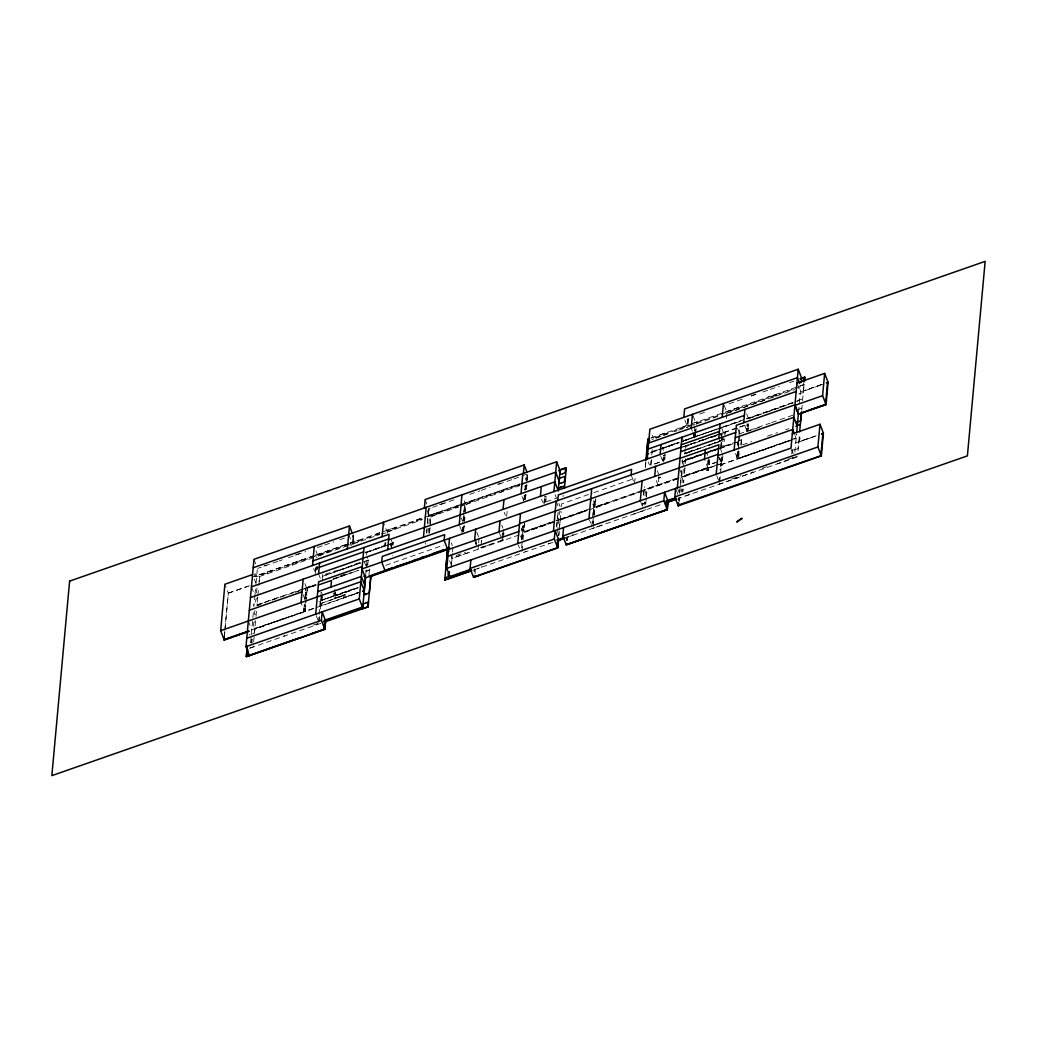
<?xml version="1.0" encoding="UTF-8"?>
<svg xmlns="http://www.w3.org/2000/svg" width="1037" height="1037" viewBox="0 0 1037 1037"><rect width="100%" height="100%" fill="white"/><g stroke="black" fill="none" stroke-linecap="round" stroke-linejoin="round"><path stroke-width="0.75" stroke-dasharray="5 3.75" d="M367.733 565.269L367.759 564.258L366.67 565.204M461.945 533.381L462.619 526.044C461.608 528.701 464.978 527.133 464.174 525.24M252.691 634.022L254.182 632.842M544.671 496.451L546.123 496.451L544.581 497.047M688.775 418.455L688.114 425.066L689.566 424.548M525.422 499.16L524.242 499.03M686.857 446.986L686.961 445.806M776.22 395.499L776.337 394.267L768.041 397.145M502.128 539.123L502.077 539.668A46.795 11.951 -21.1 0 1 501.856 540.523L499.315 541.418M595.692 499.212C596.495 500.988 593.125 503.243 593.812 500.391M695.555 434.438L695.477 437.057L695.646 434.101M325.307 574.239L331.477 572.165M721.052 447.258L721.609 440.906L709.088 445.197M524.813 523.737L524.411 526.589L522.648 527.094L522.894 525.176M427.542 517.891L427.659 522.142M680.998 477.72L680.453 484.59M678.794 500.573L678.457 498.434L797.44 456.889M527.081 480.144L527.587 474.272M593.32 523.646C594.46 520.276 591.984 520.172 592.347 523.529M722.387 434.322L721.583 434.01M739.083 433.984L746.42 431.431L746.601 428.994L747.936 428.475M545.656 501.999L545.864 499.549L544.308 500.054M252.315 639.012L251.667 642.953L252.626 642.642M305.811 588.718L305.695 590.066M429.357 533.187L429.94 526.083M567.537 540.718L567.667 537.127L569.313 536.557M475.905 543.881L476.035 542.338M645.455 504.5L645.636 502.478L642.81 503.476M652.195 449.565L652.001 451.795L654.101 451.069M256.982 587.927L256.359 593.838M684.9 468.607L684.99 467.57M696.553 424.237L696.657 422.992L697.421 423.07M353.215 535.481L352.502 542.273L350.363 543.025M425.585 544.192L425.688 542.947M724.915 433.946L725.07 432.053L720.365 433.673M747.962 430.498L748.053 428.475M353.578 537.062L353.241 542.014L358.698 540.121L358.802 541.145M503.217 540.51L503.308 539.473M558.126 512.174L557.362 520.081L555.936 520.574M644.055 489.814L643.42 496.879L644.055 489.814L675.307 478.887M651.249 460.454L650.821 465.276L663.032 461.011L663.421 456.773M685.626 459.637L685.716 458.652M686.17 453.571L694.712 450.265M740.898 444.588L741.312 439.908L738.461 440.919L738.059 445.379M224.316 635.616L224.666 631.844M224.796 630.431L228.334 593.151L225.47 585.711M224.342 636.861L228.334 593.125L250.176 585.503M250.63 642.422L251.2 636.174M251.343 634.605L252.795 618.7M252.898 617.572L253.469 611.234M254.985 594.681L253.909 606.489L252.185 602.03M255.037 594.149L255.906 584.609M256.048 583.014L257.267 569.637M254.869 610.456L254.506 614.41L256.243 613.904L256.048 615.874M253.663 641.903L254.83 629.07L358.348 592.918M255.569 620.774L254.869 628.603L285.81 617.806M255.996 616.354L256.541 610.365M257.759 597.04L257.033 604.947L302.415 589.094M257.902 595.471L258.667 587.098M258.796 585.581L259.626 576.507L316.855 556.545L316.752 557.699M304.852 599.282L305.798 588.809M272.757 622.822L305.202 611.48L307.341 588.277L316.428 585.101M315.209 574.667L315.896 567.109M316.7 566.448L316.402 569.754L315.248 566.785M317.192 569.261L317.465 566.306M318.437 622.381L319.02 615.965M319.176 614.371L321.198 592.218L321.094 593.475M322.183 581.096L323.013 571.944M319.266 621.474L319.837 615.226M320.407 608.965L321.664 595.264M324.011 599.321L321.639 600.125L321.716 598.038L320.679 598.777L320.044 606.347L321.405 605.764L321.677 603.21L343.532 595.588L343.286 598.18M321.976 600.034L333.603 595.977L321.976 600.034L322.533 593.89M334.951 589.34L334.342 595.964L333.201 592.995M335.379 592.788L335.145 595.432L357.376 587.668M358.309 587.836L335.184 595.925L334.99 598.129L345.114 594.59L344.88 597.182L358.335 592.477M321.405 605.764L321.366 603.327L343.817 595.471L343.584 598.077L346.138 596.742L344.88 597.105M379.309 533.809L352.126 543.297L352.891 534.872M352.749 544.568L353.811 543.634M353.76 534.988L353.111 542.053L350.104 543.116M357.376 593.255L356.158 593.242M365.737 574.783L366.178 569.935M366.424 567.187L367.409 556.441M367.707 564.867L368.239 558.995M368.978 574.809L369.483 569.261M382.018 547.056L370.092 551.23L384.779 545.643L385.207 541.223M385.933 532.966L381.486 533.938M385.842 542.403L385.544 545.605L384.403 542.636M391.325 548.093L391.727 543.673M391.364 540.212L392.517 543.181L391.999 548.832L390.275 544.373M393.062 545.384L393.308 542.675L390.521 543.647M428.592 508.441L427.814 516.867L520.185 484.603M426.583 533.277L427.296 525.487M427.438 523.931L428.009 517.696M428.087 533.238L428.787 525.5M428.929 523.957L429.629 516.232L426.777 508.817M429.668 532.201L430.096 527.535M430.238 525.966L431.094 516.62L458.458 507.054M451.134 567.369L452.391 553.628M452.534 552.034L452.975 547.264M462.826 523.646L464.537 504.941L459.974 506.523M462.93 530.788L463.306 526.615M463.837 520.743L464.55 513.017M464.693 511.474L465.393 503.749L464.252 500.78M463.617 531.359L464.161 525.409M464.433 522.441L465.094 515.233M465.237 513.691L466.08 504.449L472.211 501.506M475.918 544.153L476.203 541.081M474.052 571.672L474.311 568.846M478.498 544.516L478.07 549.286L474.635 540.381M478.653 542.921L479.081 538.138M481.077 544.956L481.479 540.588M501.986 537.659L502.388 533.277M502.439 540.77L502.88 535.999M503.023 534.405L503.463 529.622M503.489 537.451L503.917 532.875L502.284 534.379M506.678 516.322L507.352 508.882M524.048 498.706L524.32 495.699M524.878 489.684L525.292 485.173M524.722 499.484L525.435 491.758M525.578 490.203L526.005 485.459M521.65 539.188L523.102 523.218M526.926 481.349L527.613 473.857L523.542 475.283M525.513 499.095L525.928 494.429M526.394 489.321L526.822 484.681M521.598 547.951L522.142 541.91M522.415 539.046L523.918 522.479M522.039 551.282L522.622 544.905M523.05 540.134L523.646 532.681L557.102 521.08L556.545 527.263M524.644 522.674L523.815 531.812L557.193 520.146L557.88 512.537M544.01 503.282L544.684 495.855M545.618 502.012L546.11 496.658M557.569 532.344L559.474 511.461M558.774 535.455L559.202 530.814M559.345 529.272L560.965 511.461M561.484 506.652L561.743 503.852L592.283 493.184M566.643 540.692L567.032 536.466M591.699 526.952L592.399 519.226M592.542 517.683L593.384 508.402L588.86 509.984M593.475 507.482L594.162 499.873M592.801 523.011L593.358 516.88M593.501 515.337L595.121 497.617M593.229 526.407L593.799 520.237M594.266 515.143L594.927 507.871L607.319 503.451L607.397 502.608L594.979 506.963L595.147 504.656L593.449 505.239L593.021 507.923M595.731 499.004L595.018 506.937L641.631 490.657M607.319 503.541L607.397 502.621M634.579 483.385L635.059 478.238L633.905 475.27M645.273 467.817L645.857 461.439M642.564 506.199L642.836 503.101M644.158 505.071L644.431 501.999M645.001 495.867L645.558 489.736L644.405 486.768M645.779 503.567L646.349 497.384M646.388 496.943L647.049 489.658M651.34 459.624L650.821 465.276L652.701 464.628M651.767 454.958L652.04 451.925L740.729 420.957M658.91 476.735L658.119 485.355L655.267 477.927M663.693 461.996L664.341 454.867M665.145 454.336L664.51 461.296L664.873 458.004L663.097 458.639L662.306 461.271M662.539 448.567L674.815 443.745M678.768 500.184L679.015 497.345M679.611 493.249L680.168 487.079M680.311 485.523L681.011 477.798M681.102 476.877L681.789 469.268L681.102 476.864L643.134 490.138M682.268 464.109L682.644 459.909M684.835 440.245L741.507 420.905L740.612 421.307M681.205 492.134L681.478 489.062M682.035 482.931L683.474 467.233M683.513 466.741L684.213 459.145M684.679 454.245L685.444 445.897L685.224 448.438M687.894 419.233L687.259 426.259L683.824 417.354M682.683 492.173L682.968 489.088M684.861 468.4L684.187 475.802L691.964 473.105M685.301 463.487L685.574 460.506L702.166 454.712M694.323 432.338L693.883 437.083L684.861 440.751M694.894 426.013L694.466 430.757L694.634 428.501M695.334 429.383L694.634 437.044L692.91 432.598M695.71 433.388L696.151 428.644M707.117 468.685L706.936 470.694L708.414 470.254L708.686 468.063L714.169 466.132M707.895 460.247L707.208 467.752L684.187 475.802L684.783 469.878M708.777 458.393L707.908 467.959L704.473 459.054M708.595 468.167L708.414 470.176L706.936 470.694L707.169 468.141L684.2 476.177L683.577 482.814L684.096 476.722L720.65 463.954L720.093 470.137M709.373 459.663L708.893 464.887L717.941 461.724M709.373 460.402L708.971 464.861L714.908 462.8M720.715 447.375L721.285 441.127M721.713 436.421L721.324 440.66L686.274 452.897L686.338 452.145L684.822 452.689M721.765 435.812L721.972 433.596L686.922 445.832M718.965 482.503L719.548 476.126M719.885 461.037L720.948 460.661L721.311 456.76M719.782 481.622L722.335 453.662M722.867 455.995L722.037 465.483L720.456 466.054L720.754 464.006L719.185 464.369M724.863 434.581L725.096 432.053M726.328 418.559L726.885 412.415L723.45 403.51M737.488 451.497L736.776 459.352L737.411 452.858L738.914 452.288M738.059 445.21L738.357 442.073L733.833 443.655M738.435 441.192L738.862 436.434M739.005 434.853L739.731 426.933M738.292 450.901L737.566 458.847L734.131 449.941M738.435 449.306L739.692 435.618M739.018 451.16L738.357 458.341L793.085 439.234M741.04 445.379L741.688 438.171M746.42 431.431L746.666 428.812L748.208 428.268M759.343 427.361L747.146 431.625L747.833 424.211M747.936 430.77L748.545 424.561M791.737 454.012L792.177 449.215M794.873 452.378L796.572 433.816M798.542 412.233L800.875 386.568L653.31 438.107L652.156 435.151M797.997 450.836L799.501 434.386M801.705 410.276L802.457 402.032M802.482 400.865L804.051 384.571M251.797 639.259L250.876 643.044M305.526 591.946L305.215 595.238L306.758 594.707L307.354 588.173L316.181 585.088M317.141 569.248L317.335 567.187M430.148 523.672L430.861 516.737L440.207 512.745L438.91 513.017L438.742 512.161L428.709 515.661L429.331 508.454L430.407 508.091M451.523 564.18L452.054 558.373L470.305 551.982M480.857 547.393L501.714 540.575M481.362 541.871L481.492 540.497M556.791 526.822L557.336 520.924M558.736 535.675L559.008 532.694M559.643 525.837L560.174 519.926L586.566 510.697M646.181 496.697L646.829 489.658L679.533 478.238M694.012 435.19L693.831 437.173L680.441 441.775M315.831 567.408L315.559 570.272L316.259 570.026M347.343 567.641L322.611 576.3L322.676 575.613M322.74 574.913L322.818 574.122M463.552 515.791L463.28 518.72L464.809 518.241M463.941 511.785L464.589 504.954L462.321 505.732M524.035 495.375L525.889 495.193M682.087 460.571L681.957 462.022L703.993 454.037M682.748 491.642L683.007 488.881M797.427 456.241L777.569 463.824M259.652 576.52L259.146 581.666M335.457 592.14L335.145 595.432L358.011 587.435M523.594 500.521L523.698 499.393M526.627 479.263L527.068 474.35L524.372 475.296M679.779 491.914L680.013 489.503M748.481 425.261L746.938 425.805L747.12 423.614M334.212 593.864L334.018 595.808L325.799 598.699M521.494 539.758L522.363 530.516L524.113 529.907L523.97 531.748L552.151 521.896M593.164 514.274L593.566 508.26M645.895 461.608L645.234 468.296M749.051 418.935L750.555 417.82M387.423 533.148L387.553 531.851L395.123 529.207M257.643 597.934L255.88 599.308L255.517 603.262L257.202 602.795L257.059 604.934L281.053 596.534M305.202 611.48L305.474 608.706L303.945 609.225L303.685 611.584M426.687 531.942L426.933 529.518M475.037 574.083L475.296 569.404L476.255 569.067M679.222 501.584L679.766 497.98L684.109 496.464M351.219 545.631L351.336 544.516L349.689 545.086M524.553 489.931L526.277 488.933M803.519 389.432L804.323 382.07M335.184 595.925L334.951 598.142L345.114 594.577M803.792 382.497L803.481 384.766L798.218 386.62M369.47 569.028L368.991 570.259A10.085 2.58 -21.1 0 1 367.681 570.687L366.126 571.076L366.048 570.35M563.013 496.671L563.156 495.401M524.878 486.107L527.029 485.381L526.718 484.772M254.7 574.005L254.389 576.533M544.036 503.308L544.373 500.223L545.864 499.549M254.467 632.583L254.856 629.057L265.965 625.194M566.565 540.005L566.941 537.386L661.904 504.228L661.049 504.241M359.943 562.378L348.341 566.993M748.558 423.705L748.39 425.118L746.912 425.805M463.617 531.501L463.772 530.192L462.178 531.45M502.699 532.927L502.867 534.107M720.948 460.661L721.208 458.51L722.698 457.952M658.715 477.979L658.845 476.955M428.462 509.18L427.905 515.933L461.413 504.228M660.53 477.124L658.469 478.238M687.881 418.585L687.337 425.326L681.866 427.257L682.437 428.864L684.394 428.177M267.935 571.815L267.105 573.915M474.337 571.154L474.207 569.767M594.071 514.87L594.927 507.793L643.964 490.734M327.744 552.06L327.99 550.841M357.856 541.807L358.867 541.107M722.958 439.416L714.312 443.123M689.242 493.923L688.451 494.947M456.941 505.797L455.036 507.573L455.865 507.313A27.688 7.078 -21.1 0 1 457.097 506.963L457.33 506.899M719.432 483.527L719.263 484.162L724.526 482.335M481.401 566.461L481.233 567.317M284.047 636.174L284.319 635.253M376.975 535.533L376.625 533.848L379.62 532.798M304.852 598.738L306.459 597.753M500.599 492.355L502.647 491.032M572.93 534.949L573.007 534.198M316.894 624.702L317.763 623.561M417.146 521.507L416.718 519.861L422.292 517.904M645.623 509.426L644.094 510.437M709.101 445.171L712.562 443.732M292.473 565.048L292.136 563.363L304.074 559.189M490.384 495.893L489.944 494.286M305.474 608.706L304.022 609.199M775.157 395.758L776.22 395.253M357.856 542.157L355.73 542.973M798.684 409.356L801.821 408.034M794.536 449.915L798.01 448.684L798.866 442.034L815.082 436.188M392.699 555.586L392.777 555.365M707.221 467.687L695.996 471.692M797.181 400.995L802.664 398.804M798.775 393.93L803.195 392.621L803.39 391.156L811.103 388.512M228.334 593.151L248.115 586.216M305.215 595.238L306.732 594.707M346.034 544.555L346.125 545.527M715.439 435.397L705.199 439.027M333.46 571.465L344.388 568.38M318.359 556.026L327.744 552.151M703.916 439.468L695.01 442.592M364.518 561.665L368.148 560.058M696.631 449.604L699.249 448.412L686.287 452.378M720.767 448.204L723.709 447.154L724.474 438.845L721.389 439.921M477.253 568.717L479.535 567.913M519.861 483.825L517.67 485.692L518.5 485.446A20.947 5.354 -21.1 0 1 519.731 485.096M651.703 437.783L654.269 436.888M738.837 407.347L727.481 411.326L728.104 412.48A19.716 5.042 -21.1 0 1 727.883 412.882L728.35 412.817M651.936 439.519L653.556 438.949M655.838 438.158L658.456 437.238M663.356 435.514L667.789 433.272L666.493 433.531L666.311 432.688L657.043 435.916M822.121 384.364L803.377 390.923M659.817 449.073L674.75 444.277M650.303 452.845L658.041 450.136M751.838 417.38L754.379 416.485M755.74 416.006L765.993 412.428M767.224 411.987L772.189 410.263M773.537 409.784L780.148 407.476M781.418 407.035L782.87 406.53M716.126 435.916L709.814 437.847M663.641 455.463L665.093 454.958L663.537 455.502M654.619 463.954L660.945 461.737M306.421 587.681L314.47 584.868M332.786 579.281L337.025 577.803M338.425 577.311L357.739 570.57M687.596 458.963L703.034 453.558M714.623 449.501L704.551 453.026M338.14 594.901L354.304 589.236M560.174 519.407L567.874 516.724M581.005 512.135L585.309 510.632M531.32 530.011L549.649 523.594M491.616 544.101L480.844 547.756M742.233 457.408L773.382 446.506M810.506 437.938L814.81 436.434M249.71 648.177L253.78 646.751M570.259 536.22L572.852 535.312M263.839 565.982L266.548 565.035M295.014 555.093L299.537 553.512M439.494 504.63L444.873 502.751M497.591 484.344L500.638 483.281M751.423 395.693L755.856 394.138M277.747 561.419L257.837 568.367M279.264 560.887L282.31 559.837M288.39 557.712L305.811 551.619M317.426 547.562L323.233 545.54M324.75 545.008L333.862 541.82M339.773 539.758L345.14 537.892M432.701 507.3L456.513 498.991M469.787 494.351L479.885 490.825M481.337 490.32L489.995 487.299M498.719 484.253L512.33 479.496M513.859 478.964L523.011 475.763M699.781 414.035L705.419 412.065M729.076 403.795L745.253 398.156M751.125 396.095L757.01 394.047M762.895 391.986L768.767 389.938M770.271 389.419L779.241 386.282M789.546 382.679L793.785 381.201M694.492 422.837L697.447 421.8L697.447 422.668M313.926 555.741L253.624 576.805L422.927 517.865M315.429 555.223L348.588 543.634M386.205 530.503L395.797 527.159L395.11 529.181M461.711 504.138L519.317 484.007M650.925 438.055L804.103 384.546M424.457 517.333L520.548 483.877M349.132 544.347L256.632 576.65L255.478 573.681M421.994 518.902L386.866 531.164L384.001 523.75M686.403 427.477L691.018 425.857M693.04 425.157L694.997 424.47M729.867 412.285L732.239 411.469M735.298 410.393L738.914 409.122M742.959 407.722L747.288 406.206M751.747 404.65L764.593 400.165M771.269 397.832L773.628 397.002M775.157 396.471L775.17 395.784M318.398 555.975L351.271 544.49M352.813 543.958L379.827 534.535M387.553 531.825L422.577 519.615M466.08 504.397L519.343 485.796M656.214 437.99L668.152 433.829M674.128 431.742L677.122 430.692M678.613 430.174L687.57 427.037M696.579 423.9L720.754 415.448M726.768 413.348L794.692 389.627M525.202 486.081L526.744 485.536M822.276 384.312L800.383 391.96L797.518 384.533M815.212 387.086L821.822 384.779M524.929 489.088L526.472 488.557M524.32 495.803L525.863 495.271M652.066 451.691L678.95 442.306M695.425 436.551L721.117 427.581M722.62 427.05L744.851 419.285M746.368 418.754L793.538 402.278M746.77 418.844L799.618 400.386L797.894 395.927M652.027 452.158L658.093 450.032M659.61 449.501L679.326 442.618M749.116 418.248L793.461 402.758M365.18 552.501L384.805 545.643M365.115 552.747L392.517 543.181M365.841 552.721L386.295 545.566M387.151 545.268L393.269 543.142M463.267 518.863L464.809 518.331M524.035 498.81L525.578 498.278M682.553 446.908L736.801 427.957M739.485 427.024L747.068 424.379M682.411 447.18L747.82 424.34M337.466 570.765L359.969 562.91M322.624 576.287L368.109 560.408M462.476 527.587L464.019 527.042M351.906 566.046L360.759 562.974M663.265 458.51L664.808 457.965M462.191 530.594L463.733 530.063M749.492 430.355L770.219 423.122M771.671 422.603L795.353 414.333M546.175 501.817L557.608 497.825M366.67 564.53L367.772 564.141M303.919 588.575L316.026 584.349M340.408 575.807L345.515 574.018M256.917 605.439L266.016 602.264M271.979 600.177L299.33 590.623M300.847 590.092L315.987 584.803M333.525 578.685L350.156 572.878M256.943 605.88L260.002 604.804M295.389 592.347L301.313 590.286M333.084 579.281L358.815 570.298M738.461 440.803L741.546 439.727M366.048 571.296L369.405 570.13M685.664 459.624L705.471 452.702M707.001 452.171L719.185 447.906M723.787 446.299L735.505 442.216M684.083 460.597L702.386 454.206M703.436 453.843L716.826 449.164M717.63 448.878L739.161 441.36M719.289 448.723L706.638 453.117M385.686 565.334L443.525 545.138M593.812 492.64L635.059 478.238M703.669 454.18L732.316 444.173M682.463 461.919L685.548 460.83M742.557 444.847L751.669 441.658M767.484 436.136L777.504 432.636M785.813 429.746L788.833 428.683M304.943 598.245L306.485 597.714M658.78 478.135L660.595 477.5M593.981 501.934L595.523 501.389M522.739 527.302L524.281 526.77M320.666 598.038L322.209 597.506M304.217 606.217L305.759 605.673L304.191 606.075L304.463 603.651L303.724 611.545L254.869 628.603L255.102 625.868L253.417 626.348L253.754 622.485L255.569 621.306M593.695 504.941L595.238 504.41M357.259 587.966L321.172 600.566L320.031 597.597M522.454 530.322L523.996 529.777M560.278 519.07L590.455 508.532M456.176 555.495L465.341 552.293M586.799 510.256L522.998 532.538L521.287 528.092M560.187 520.004L587.344 510.515M788.768 440.647L738.629 458.121L739.187 452.288L737.411 452.858M519.226 534.911L451.951 558.412L448.515 549.506M720.559 464.965L790.025 440.699M720.469 465.976L722.011 465.432M313.33 608.421L251.771 629.913L248.906 622.498M358.283 592.723L320.692 605.841L318.981 601.395M816.184 435.696L795.742 442.825L794.031 438.379M592.166 521.702L593.708 521.17M642.759 504.034L645.844 502.958M313.135 625.13L317.633 623.561M731.863 478.9L741.014 475.698M762.389 468.231L766.965 466.637M788.34 459.171L792.929 457.563M548.223 543.919L550.025 543.284M592.788 528.351L594.784 527.664M595.912 527.263L598.245 526.459M599.373 526.057L602.16 525.085M633.685 514.067L639.622 512.006M640.84 511.578L643.109 510.787M685.703 495.906L688.088 495.077M727.093 481.453L739.277 477.189M742.336 476.126L753.018 472.405L752.629 471.809M250.047 648.06L320.822 623.341M473.766 569.935L553.927 541.936M458.535 507.041L457.343 506.924M389.964 543.842L393.645 542.558L391.714 543.699M385.686 545.773L389.018 544.619M781.094 443.81L787.835 441.477M806.436 439.208L798.736 441.775C803.156 433.388 794.977 438.534 796.04 438.068A41.441 10.59 -21.1 0 0 795.146 438.405A40.08 10.24 -21.1 0 0 794.264 438.742L793.318 438.936M690.123 444.251L692.56 443.421M249.036 634.916L250.163 634.54M796.092 434.386L796.74 434.179M685.47 445.767L688.957 444.627M502.984 490.708L501.506 491.175L501.389 490.294M357.856 592.645L356.171 593.475A6.002 1.53 -21.1 0 0 356.119 593.695M503.114 534.029L503.801 533.848M721.208 458.51L722.698 458.147M686.222 452.378L684.757 453.61L722.841 440.349L720.546 434.412M794.394 449.773L795.185 449.436L794.523 449.591A43.943 11.226 -21.1 0 1 793.512 449.967A47.663 12.172 -21.1 0 1 792.514 450.343L792.229 450.097M524.968 551.062L525.876 551.697M561.211 512.628L560.9 511.889M795.003 435.423L796.144 438.392L721.35 464.511L718.485 457.084M791.581 449.617L793.305 454.063M746.653 413.828L748.364 418.287M744.864 425.688L747.146 431.625M737.527 428.242L739.822 434.179M736.957 442.203L738.681 446.649M721.817 428.372L723.528 432.818L722.206 447.284L718.771 438.379M720.624 449.202L721.765 452.171M719.172 457.291L721.467 463.228L594.201 507.676L591.336 500.249M716.787 475.737L718.498 480.196M693.027 415.824L695.892 423.239M706.482 452.456L707.636 455.424M691.199 428.151L692.34 431.12M681.957 437.238L683.681 441.684M679.17 467.894L682.605 476.8M662.189 447.504L663.33 450.473M677.913 489.308L679.066 492.277M676.163 489.931L677.874 494.377M660.699 455.995L662.993 461.932M657.328 470.837L658.469 473.805M648.294 462.009L649.434 464.978M631.676 476.424L633.97 482.361M640.866 502.258L642.02 505.226M589.522 520.185L590.662 523.154M558.943 503.515L560.084 506.484M555.067 494.571L556.208 497.54M556.169 501.117L558.463 507.054M557.543 517.113L558.684 520.081M541.547 499.29L542.688 502.258M525.124 477.824L526.277 480.792M522.155 496.632L523.866 501.091M521.183 529.181L522.907 533.627M520.561 535.948L521.715 538.916M518.319 545.047L519.459 548.016M504.215 512.33L505.356 515.298M501.739 525.176L502.893 528.144M499.575 533.355L501.299 537.801M476.787 532.201L478.511 536.66M461.271 517.904L462.411 520.872M459.806 526.161L462.1 532.098M451.251 542.805L452.391 545.773M449.617 560.732L451.328 565.191M425.144 499.536L426.868 503.995M390.379 543.362L391.519 546.33M365.698 551.982L366.839 554.951M364.143 561.25L365.854 565.709M348.691 534.392L352.126 543.297M316 550.867L317.711 555.313M319.176 575.276L320.316 578.244M313.68 568.47L314.833 571.439M304.904 583.624L306.615 588.083L304.476 611.506L301.041 602.601M316.259 615.615L317.983 620.074M303.167 594.81L305.461 600.747M253.961 559.319L255.685 563.778M254.285 579.009L256.009 583.468M251.447 586.838L254.311 594.253M471.991 500.547L472.016 501.623"/><path stroke-width="1.5" d="M473.883 576.209L473.909 577.181L479.029 575.418M247.726 649.486L247.078 656.162L299.226 637.898M325.579 621.682L324.827 629.239L246.275 656.68L247.376 647.153M566.202 544.749L566.293 543.284M368.861 576.066L369.898 576.844L371.674 576.196L370.779 576.974L369.302 592.879L364.998 594.642M448.917 571.918L448.256 573.941M799.942 378.738L804.777 377.053L804.518 380.229M678.354 505.81L678.574 503.269M803.921 381.227L804.245 377.546L800.629 378.816M368.057 606.697L368.459 602.03L365.957 602.834M563.817 488.142L564.011 486.081L560.498 487.351L561.237 487.17L558.619 488.233L558.334 490.644M649.525 438.547L647.944 439.105L647.762 441.166L649.693 440.531M248.854 630.937L224.096 639.583L220.661 630.677L224.899 584.233L252.574 574.563M224.199 636.861L224.057 639.985L232.729 636.99M224.342 636.861L224.057 639.985L248.647 631.39M249.424 655.578L245.989 646.673L253.961 559.319L349.456 525.966L352.321 533.394M247.325 645.908L246.339 656.654L324.827 629.239L325.592 620.787L322.157 611.882L321.392 620.333L324.827 629.239M301.041 602.601L303.18 579.177M312.539 565.502L314.276 546.408M318.605 573.785L319.577 563.039M315.689 614.137L318.644 581.757L362.237 566.539M330.907 587.059L331.516 580.435L318.346 585.024M347.369 548.845L349.456 525.966M323.635 621.461L362.717 607.812L359.282 598.906L363.974 547.536M364.7 585.62L364.272 590.403L362.846 590.909M362.717 607.812L365.542 576.857L364.752 585.088M382.109 536.699L383.431 522.259M387.669 549.662L389.082 534.275L312.967 560.861M424.379 507.961L425.144 499.536L524.178 464.952L527.042 472.366M423.472 537.166L426.194 507.326M471.368 569.87L450.239 577.246L446.791 568.354L449.539 538.359M459.235 524.67L461.958 494.843M557.867 546.616L557.75 547.925L473.533 577.337L470.098 568.432L470.876 559.941M474.635 540.381L475.646 529.233M499.004 531.864L500.028 520.73M503.075 509.361L503.956 499.627M521.015 493.664L522.842 473.572M523.413 473.378L524.178 464.952M517.748 543.569L520.483 513.574M540.394 496.321L541.288 486.586M553.927 491.603L556.649 461.776L253.197 567.745M553.434 531.1L556.169 501.117M554.315 539.02L555.08 530.529L558.528 539.434L557.75 547.925L554.315 539.02L470.098 568.432M557.789 500.547L558.308 494.947L631.624 469.346L631.105 474.946M564.426 488.44L566.293 467.946L558.671 470.604M675.45 499.484L667.919 502.115L667.245 509.66L566.254 544.918L562.819 536.025L563.597 527.561M588.938 518.707L591.686 488.712M640.296 500.767L642.123 480.831M645.999 459.845L647.892 439.105M647.14 459.041L649.875 429.214L797.44 377.675L799.734 383.599M654.684 476.45L655.604 466.391M660.128 454.517L661.036 444.549M667.245 509.66L663.81 500.754L664.574 492.29L668.009 501.195L667.245 509.66L566.228 544.749M821.926 433.79L823.417 433.272L821.356 455.865L678.25 505.836L674.815 496.943L675.58 488.44M677.342 487.831L681.957 437.238M683.824 417.354L684.589 408.928L798.205 369.25L801.653 378.155L801.264 382.355M678.25 505.836L678.522 502.815M691.199 428.151L692.457 414.333M704.473 459.054L705.341 449.488M718.771 438.379L720.093 423.913M716.217 474.259L718.9 444.756L680.039 458.328M722.193 417.328L723.45 403.51M734.131 449.941L736.387 425.274L794.964 404.819L797.829 412.233M743.71 422.72L744.929 409.382M798.205 369.25L791.011 448.127L446.791 568.354M796.701 432.286L798.399 413.724M799.644 431.859L801.549 411.883M804.375 381.551L804.777 377.053M821.356 455.865L817.921 446.96L819.982 424.263L792.307 433.933M822.6 395.68L794.912 405.35L798.347 414.256L826.035 404.586L822.6 395.68L824.635 373.385L796.947 383.055M827.526 382.783L825.543 404.43L809.119 410.172M801.381 412.895L826.035 404.56L828.07 382.29L824.635 373.385M826.035 404.56L826.424 400.386M557.984 545.436L558.554 540.42L564.102 538.372M449.462 572.009L448.891 576.87L453.882 575.133M646.051 459.948L646.245 457.913L647.697 457.395M678.937 504.876L820.863 455.723L822.885 433.609L821.511 434.088M559.202 480.857L559.539 478.226L564.919 476.437L564.374 481.79L560.965 483.411M559.215 481.311L558.865 483.579L560.81 483.073M567.174 543.738L567.045 544.412L666.493 509.673L667.18 502.375L666.195 502.712M324.75 621.967L324.075 629.265L311.269 633.711M474.765 576.015L474.622 576.702L557.258 547.795L557.699 540.614L565.372 537.931M349.715 611.506L349.21 612.426L350.104 612.089M365.594 594.512L366.074 593.916L365.167 594.331M741.027 518.694L742.194 518.383L736.97 522.013A4.07 1.037 -21.1 0 1 736.633 521.974L741.157 518.539M447.478 568.25L445.949 568.911L447.478 550.206L446.169 550.18M800.331 424.327L795.794 426.246M796.403 422.163L800.642 420.931L801.238 413.257L805.425 411.741M648.397 443.655L647.555 443.953L646.544 454.336L648.54 453.675M449.734 547.977L447.725 549.623A14.972 3.824 -21.1 0 1 446.701 549.986L446.143 550.167M236.54 635.655L248.854 631.352M471.822 570.583L444.73 579.968L445.042 577.881L448.114 576.728L448.282 573.941M521.896 484.007L555.689 472.211L559.124 481.116M648.605 443.019L796.183 391.48M251.447 586.838L388.655 538.916M648.06 449.073L744.385 415.435M388.564 539.927L554.808 481.868L558.243 490.773L560.084 470.668L556.649 461.776M319.189 567.395L363.572 551.878M681.27 444.769L719.406 431.444M250.474 597.584L681.05 447.206M680.648 451.691L735.726 432.455M735.246 437.744L793.823 417.289L797.259 426.194M680.078 457.835L362.017 568.924L365.452 577.829L447.569 549.143L444.134 540.238L444.653 534.638L382.251 556.428L381.733 562.041L385.168 570.946M249.321 610.249L302.026 591.842M317.737 591.66L361.343 576.429L364.778 585.335M387.203 569.676L393.01 567.641M396.51 566.422L398.299 565.645M400.01 565.204L401.617 564.634M403.056 564.128L404.287 563.545M414.139 560.11L416.252 559.371M420.828 557.776L424.6 556.454M432.39 553.732L439.688 551.191M440.738 550.816L442.851 550.09M447.582 548.43L448.904 547.964M370.339 575.678L383.729 570.998M385.22 570.48L446.091 549.221M447.556 548.651L449.358 548.029M519.563 523.633L718.032 454.323M448.515 549.506L519.472 524.722M717.915 455.606L792.709 429.487L794.433 433.933M220.661 630.677L360.85 581.718L364.285 590.623M447.893 556.286L518.85 531.501M362.95 591.323L364.22 590.883L363.922 594.486L365.698 594.084M246.767 638.209L359.282 598.906M245.989 646.673L321.392 620.333M562.819 536.025L663.81 500.754M674.815 496.943L817.921 446.96M324.296 620.385L362.807 606.891M455.165 574.679L457.719 573.785M459.002 573.344L463.396 571.815M464.861 571.296L469.268 569.767M666.039 500.988L673.415 498.408M556.869 540.005L564.271 537.425M665.961 501.908L676.331 498.291M324.166 622.174L368.031 606.852L370.805 576.403L447.53 549.61L444.756 580.059L470.707 570.998M666.143 502.738L676.824 499.017M368.226 606.788L361.654 609.069L363.093 604.143L365.944 602.834M826.32 382.899L828.07 382.29M363.896 576.313L365.633 575.716M819.982 424.263L823.417 433.168M350.039 611.973L350.156 613.087M559.76 474.026L561.834 474.22L565.23 472.561L565.671 467.843L559.423 469.994L559.76 474.026M69.609 581.122L51.85 775.637L967.391 455.878L985.15 261.363L69.609 581.122"/></g></svg>
